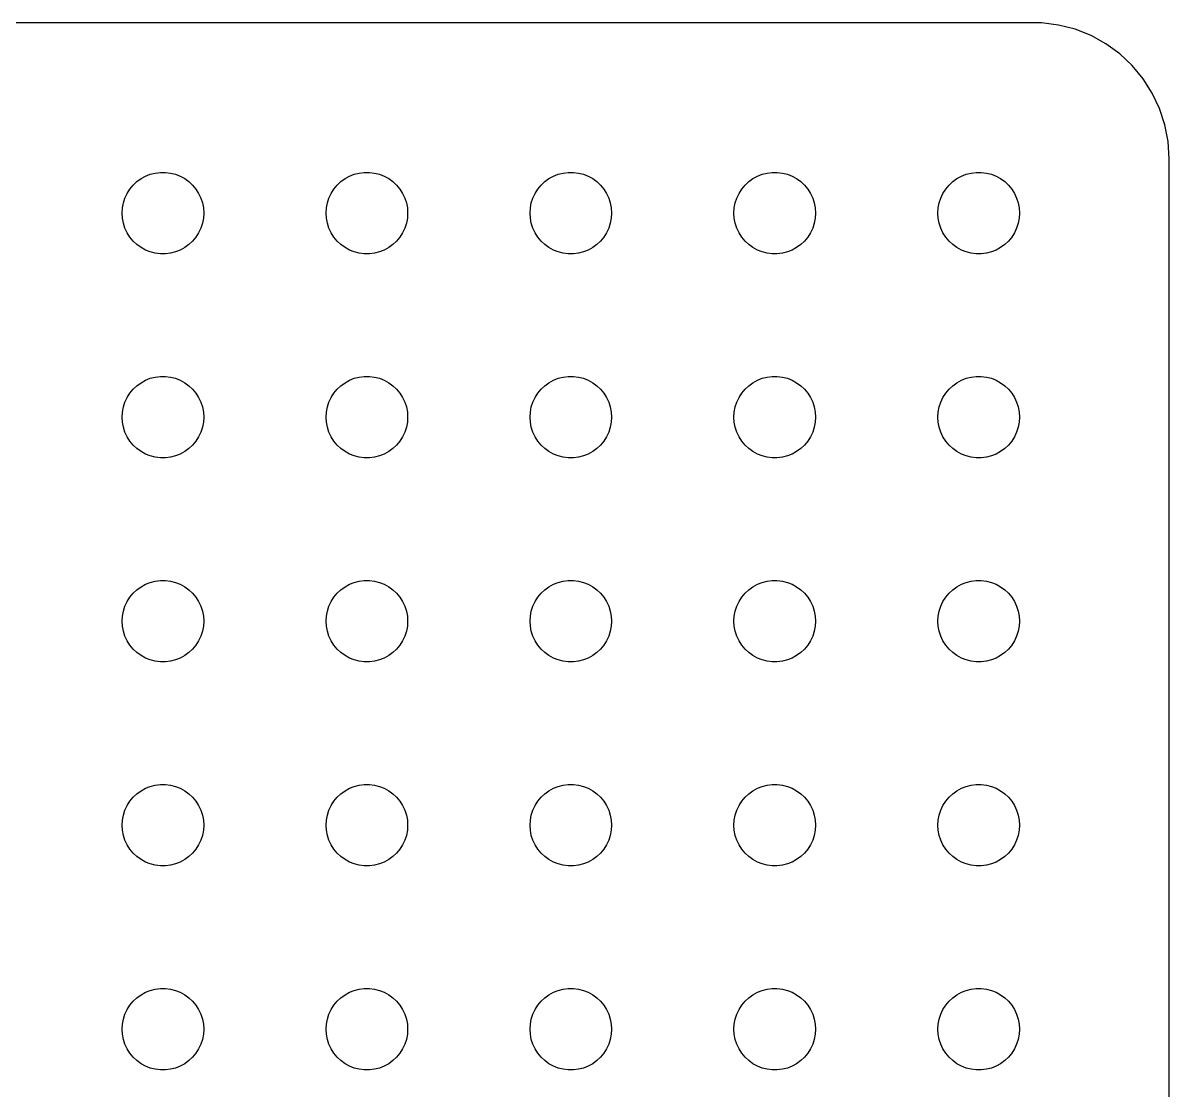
# Model space of a CAD drawing. Header units: metres. Extents: x -164 to 164, y -37 to 37.
# Drawn here: x 122.35 to 164.5, y -2.24 to 36.99 of the extents above; entities that cross this region are included whole.
import ezdxf

# ---------------------------------------------------------------- set-up
doc = ezdxf.new("R2010")
doc.units = ezdxf.units.M

msp = doc.modelspace()

# ---------------------------------------------------------------- linework, layer by layer
for p, q in [((159.814, 36.9901), (-159.814, 36.9901)), ((160.437, 36.9114), (159.814, 36.9901)), ((161.045, 36.7553), (160.437, 36.9114)), ((161.629, 36.5241), (161.045, 36.7553)), ((162.179, 36.2216), (161.629, 36.5241)), ((162.687, 35.8526), (162.179, 36.2216)), ((163.145, 35.4227), (162.687, 35.8526)), ((163.545, 34.9389), (163.145, 35.4227)), ((163.882, 34.4088), (163.545, 34.9389)), ((164.149, 33.8406), (163.882, 34.4088)), ((164.343, 33.2434), (164.149, 33.8406)), ((164.461, 32.6267), (164.343, 33.2434)), ((164.5, 32), (164.461, 32.6267)), ((164.5, -32), (164.5, 32)), ((126.544, 31.1558), (126.696, 31.2665)), ((126.696, 31.2665), (126.861, 31.3572)), ((126.861, 31.3572), (127.036, 31.4266)), ((127.036, 31.4266), (127.219, 31.4734)), ((127.219, 31.4734), (127.406, 31.497)), ((127.406, 31.497), (127.594, 31.497)), ((127.594, 31.497), (127.781, 31.4734)), ((127.781, 31.4734), (127.964, 31.4266)), ((127.964, 31.4266), (128.139, 31.3572)), ((128.139, 31.3572), (128.304, 31.2665)), ((128.304, 31.2665), (128.456, 31.1558)), ((134.044, 31.1558), (134.196, 31.2665)), ((134.196, 31.2665), (134.361, 31.3572)), ((134.361, 31.3572), (134.536, 31.4266)), ((134.536, 31.4266), (134.719, 31.4734)), ((134.719, 31.4734), (134.906, 31.497)), ((134.906, 31.497), (135.094, 31.497)), ((135.094, 31.497), (135.281, 31.4734)), ((135.281, 31.4734), (135.464, 31.4266)), ((135.464, 31.4266), (135.639, 31.3572)), ((135.639, 31.3572), (135.804, 31.2665)), ((135.804, 31.2665), (135.956, 31.1558)), ((141.544, 31.1558), (141.696, 31.2665)), ((141.696, 31.2665), (141.861, 31.3572)), ((141.861, 31.3572), (142.036, 31.4266)), ((142.036, 31.4266), (142.219, 31.4734)), ((142.219, 31.4734), (142.406, 31.497)), ((142.406, 31.497), (142.594, 31.497)), ((142.594, 31.497), (142.781, 31.4734)), ((142.781, 31.4734), (142.964, 31.4266)), ((142.964, 31.4266), (143.139, 31.3572)), ((143.139, 31.3572), (143.304, 31.2665)), ((143.304, 31.2665), (143.456, 31.1558)), ((149.044, 31.1558), (149.196, 31.2665)), ((149.196, 31.2665), (149.361, 31.3572)), ((149.361, 31.3572), (149.536, 31.4266)), ((149.536, 31.4266), (149.719, 31.4734)), ((149.719, 31.4734), (149.906, 31.497)), ((149.906, 31.497), (150.094, 31.497)), ((150.094, 31.497), (150.281, 31.4734)), ((150.281, 31.4734), (150.464, 31.4266)), ((150.464, 31.4266), (150.639, 31.3572)), ((150.639, 31.3572), (150.804, 31.2665)), ((150.804, 31.2665), (150.956, 31.1558)), ((156.544, 31.1558), (156.696, 31.2665)), ((156.696, 31.2665), (156.861, 31.3572)), ((156.861, 31.3572), (157.036, 31.4266)), ((157.036, 31.4266), (157.219, 31.4734)), ((157.219, 31.4734), (157.406, 31.497)), ((157.406, 31.497), (157.594, 31.497)), ((157.594, 31.497), (157.781, 31.4734)), ((157.781, 31.4734), (157.964, 31.4266)), ((157.964, 31.4266), (158.139, 31.3572)), ((158.139, 31.3572), (158.304, 31.2665)), ((158.304, 31.2665), (158.456, 31.1558)), ((126.186, 30.7226), (126.286, 30.8817)), ((126.286, 30.8817), (126.407, 31.0268)), ((126.407, 31.0268), (126.544, 31.1558)), ((128.456, 31.1558), (128.593, 31.0268)), ((128.593, 31.0268), (128.714, 30.8817)), ((128.714, 30.8817), (128.814, 30.7226)), ((133.686, 30.7226), (133.786, 30.8817)), ((133.786, 30.8817), (133.907, 31.0268)), ((133.907, 31.0268), (134.044, 31.1558)), ((135.956, 31.1558), (136.093, 31.0268)), ((136.093, 31.0268), (136.214, 30.8817)), ((136.214, 30.8817), (136.314, 30.7226)), ((141.186, 30.7226), (141.286, 30.8817)), ((141.286, 30.8817), (141.407, 31.0268)), ((141.407, 31.0268), (141.544, 31.1558)), ((143.456, 31.1558), (143.593, 31.0268)), ((143.593, 31.0268), (143.714, 30.8817)), ((143.714, 30.8817), (143.814, 30.7226)), ((148.686, 30.7226), (148.786, 30.8817)), ((148.786, 30.8817), (148.907, 31.0268)), ((148.907, 31.0268), (149.044, 31.1558)), ((150.956, 31.1558), (151.093, 31.0268)), ((151.093, 31.0268), (151.214, 30.8817)), ((151.214, 30.8817), (151.314, 30.7226)), ((156.186, 30.7226), (156.286, 30.8817)), ((156.286, 30.8817), (156.407, 31.0268)), ((156.407, 31.0268), (156.544, 31.1558)), ((158.456, 31.1558), (158.593, 31.0268)), ((158.593, 31.0268), (158.714, 30.8817)), ((158.714, 30.8817), (158.814, 30.7226)), ((126.012, 30.188), (126.047, 30.373)), ((126.047, 30.373), (126.105, 30.5522)), ((126.105, 30.5522), (126.186, 30.7226)), ((128.814, 30.7226), (128.895, 30.5522)), ((128.895, 30.5522), (128.953, 30.373)), ((128.953, 30.373), (128.988, 30.188)), ((133.512, 30.188), (133.547, 30.373)), ((133.547, 30.373), (133.605, 30.5522)), ((133.605, 30.5522), (133.686, 30.7226)), ((136.314, 30.7226), (136.395, 30.5522)), ((136.395, 30.5522), (136.453, 30.373)), ((136.453, 30.373), (136.488, 30.188)), ((141.012, 30.188), (141.047, 30.373)), ((141.047, 30.373), (141.105, 30.5522)), ((141.105, 30.5522), (141.186, 30.7226)), ((143.814, 30.7226), (143.895, 30.5522)), ((143.895, 30.5522), (143.953, 30.373)), ((143.953, 30.373), (143.988, 30.188)), ((148.512, 30.188), (148.547, 30.373)), ((148.547, 30.373), (148.605, 30.5522)), ((148.605, 30.5522), (148.686, 30.7226)), ((151.314, 30.7226), (151.395, 30.5522)), ((151.395, 30.5522), (151.453, 30.373)), ((151.453, 30.373), (151.488, 30.188)), ((156.012, 30.188), (156.047, 30.373)), ((156.047, 30.373), (156.105, 30.5522)), ((156.105, 30.5522), (156.186, 30.7226)), ((158.814, 30.7226), (158.895, 30.5522)), ((158.895, 30.5522), (158.953, 30.373)), ((158.953, 30.373), (158.988, 30.188)), ((126, 30), (126.012, 30.188)), ((126.012, 29.812), (126, 30)), ((128.988, 30.188), (129, 30)), ((129, 30), (128.988, 29.812)), ((133.5, 30), (133.512, 30.188)), ((133.512, 29.812), (133.5, 30)), ((136.488, 30.188), (136.5, 30)), ((136.5, 30), (136.488, 29.812)), ((141, 30), (141.012, 30.188)), ((141.012, 29.812), (141, 30)), ((143.988, 30.188), (144, 30)), ((144, 30), (143.988, 29.812)), ((148.5, 30), (148.512, 30.188)), ((148.512, 29.812), (148.5, 30)), ((151.488, 30.188), (151.5, 30)), ((151.5, 30), (151.488, 29.812)), ((156, 30), (156.012, 30.188)), ((156.012, 29.812), (156, 30)), ((158.988, 30.188), (159, 30)), ((159, 30), (158.988, 29.812)), ((126.047, 29.627), (126.012, 29.812)), ((126.105, 29.4478), (126.047, 29.627)), ((128.953, 29.627), (128.895, 29.4478)), ((128.988, 29.812), (128.953, 29.627)), ((133.547, 29.627), (133.512, 29.812)), ((133.605, 29.4478), (133.547, 29.627)), ((136.453, 29.627), (136.395, 29.4478)), ((136.488, 29.812), (136.453, 29.627)), ((141.047, 29.627), (141.012, 29.812)), ((141.105, 29.4478), (141.047, 29.627)), ((143.953, 29.627), (143.895, 29.4478)), ((143.988, 29.812), (143.953, 29.627)), ((148.547, 29.627), (148.512, 29.812)), ((148.605, 29.4478), (148.547, 29.627)), ((151.453, 29.627), (151.395, 29.4478)), ((151.488, 29.812), (151.453, 29.627)), ((156.047, 29.627), (156.012, 29.812)), ((156.105, 29.4478), (156.047, 29.627)), ((158.953, 29.627), (158.895, 29.4478)), ((158.988, 29.812), (158.953, 29.627)), ((126.186, 29.2774), (126.105, 29.4478)), ((126.286, 29.1183), (126.186, 29.2774)), ((126.407, 28.9732), (126.286, 29.1183)), ((128.714, 29.1183), (128.593, 28.9732)), ((128.814, 29.2774), (128.714, 29.1183)), ((128.895, 29.4478), (128.814, 29.2774)), ((133.686, 29.2774), (133.605, 29.4478)), ((133.786, 29.1183), (133.686, 29.2774)), ((133.907, 28.9732), (133.786, 29.1183)), ((136.214, 29.1183), (136.093, 28.9732)), ((136.314, 29.2774), (136.214, 29.1183)), ((136.395, 29.4478), (136.314, 29.2774)), ((141.186, 29.2774), (141.105, 29.4478)), ((141.286, 29.1183), (141.186, 29.2774)), ((141.407, 28.9732), (141.286, 29.1183)), ((143.714, 29.1183), (143.593, 28.9732)), ((143.814, 29.2774), (143.714, 29.1183)), ((143.895, 29.4478), (143.814, 29.2774)), ((148.686, 29.2774), (148.605, 29.4478)), ((148.786, 29.1183), (148.686, 29.2774)), ((148.907, 28.9732), (148.786, 29.1183)), ((151.214, 29.1183), (151.093, 28.9732)), ((151.314, 29.2774), (151.214, 29.1183)), ((151.395, 29.4478), (151.314, 29.2774)), ((156.186, 29.2774), (156.105, 29.4478)), ((156.286, 29.1183), (156.186, 29.2774)), ((156.407, 28.9732), (156.286, 29.1183)), ((158.714, 29.1183), (158.593, 28.9732)), ((158.814, 29.2774), (158.714, 29.1183)), ((158.895, 29.4478), (158.814, 29.2774)), ((126.544, 28.8442), (126.407, 28.9732)), ((126.696, 28.7335), (126.544, 28.8442)), ((126.861, 28.6427), (126.696, 28.7335)), ((128.304, 28.7335), (128.139, 28.6427)), ((128.456, 28.8442), (128.304, 28.7335)), ((128.593, 28.9732), (128.456, 28.8442)), ((134.044, 28.8442), (133.907, 28.9732)), ((134.196, 28.7335), (134.044, 28.8442)), ((134.361, 28.6427), (134.196, 28.7335)), ((135.804, 28.7335), (135.639, 28.6427)), ((135.956, 28.8442), (135.804, 28.7335)), ((136.093, 28.9732), (135.956, 28.8442)), ((141.544, 28.8442), (141.407, 28.9732)), ((141.696, 28.7335), (141.544, 28.8442)), ((141.861, 28.6427), (141.696, 28.7335)), ((143.304, 28.7335), (143.139, 28.6427)), ((143.456, 28.8442), (143.304, 28.7335)), ((143.593, 28.9732), (143.456, 28.8442)), ((149.044, 28.8442), (148.907, 28.9732)), ((149.196, 28.7335), (149.044, 28.8442)), ((149.361, 28.6427), (149.196, 28.7335)), ((150.804, 28.7335), (150.639, 28.6427)), ((150.956, 28.8442), (150.804, 28.7335)), ((151.093, 28.9732), (150.956, 28.8442)), ((156.544, 28.8442), (156.407, 28.9732)), ((156.696, 28.7335), (156.544, 28.8442)), ((156.861, 28.6427), (156.696, 28.7335)), ((158.304, 28.7335), (158.139, 28.6427)), ((158.456, 28.8442), (158.304, 28.7335)), ((158.593, 28.9732), (158.456, 28.8442)), ((127.036, 28.5734), (126.861, 28.6427)), ((127.219, 28.5266), (127.036, 28.5734)), ((127.406, 28.503), (127.219, 28.5266)), ((127.594, 28.503), (127.406, 28.503)), ((127.781, 28.5266), (127.594, 28.503)), ((127.964, 28.5734), (127.781, 28.5266)), ((128.139, 28.6427), (127.964, 28.5734)), ((134.536, 28.5734), (134.361, 28.6427)), ((134.719, 28.5266), (134.536, 28.5734)), ((134.906, 28.503), (134.719, 28.5266)), ((135.094, 28.503), (134.906, 28.503)), ((135.281, 28.5266), (135.094, 28.503)), ((135.464, 28.5734), (135.281, 28.5266)), ((135.639, 28.6427), (135.464, 28.5734)), ((142.036, 28.5734), (141.861, 28.6427)), ((142.219, 28.5266), (142.036, 28.5734)), ((142.406, 28.503), (142.219, 28.5266)), ((142.594, 28.503), (142.406, 28.503)), ((142.781, 28.5266), (142.594, 28.503)), ((142.964, 28.5734), (142.781, 28.5266)), ((143.139, 28.6427), (142.964, 28.5734)), ((149.536, 28.5734), (149.361, 28.6427)), ((149.719, 28.5266), (149.536, 28.5734)), ((149.906, 28.503), (149.719, 28.5266)), ((150.094, 28.503), (149.906, 28.503)), ((150.281, 28.5266), (150.094, 28.503)), ((150.464, 28.5734), (150.281, 28.5266)), ((150.639, 28.6427), (150.464, 28.5734)), ((157.036, 28.5734), (156.861, 28.6427)), ((157.219, 28.5266), (157.036, 28.5734)), ((157.406, 28.503), (157.219, 28.5266)), ((157.594, 28.503), (157.406, 28.503)), ((157.781, 28.5266), (157.594, 28.503)), ((157.964, 28.5734), (157.781, 28.5266)), ((158.139, 28.6427), (157.964, 28.5734)), ((126.407, 23.5268), (126.544, 23.6558)), ((126.544, 23.6558), (126.696, 23.7665)), ((126.696, 23.7665), (126.861, 23.8572)), ((126.861, 23.8572), (127.036, 23.9266)), ((127.036, 23.9266), (127.219, 23.9734)), ((127.219, 23.9734), (127.406, 23.997)), ((127.406, 23.997), (127.594, 23.997)), ((127.594, 23.997), (127.781, 23.9734)), ((127.781, 23.9734), (127.964, 23.9266)), ((127.964, 23.9266), (128.139, 23.8572)), ((128.139, 23.8572), (128.304, 23.7665)), ((128.304, 23.7665), (128.456, 23.6558)), ((128.456, 23.6558), (128.593, 23.5268)), ((133.907, 23.5268), (134.044, 23.6558)), ((134.044, 23.6558), (134.196, 23.7665)), ((134.196, 23.7665), (134.361, 23.8572)), ((134.361, 23.8572), (134.536, 23.9266)), ((134.536, 23.9266), (134.719, 23.9734)), ((134.719, 23.9734), (134.906, 23.997)), ((134.906, 23.997), (135.094, 23.997)), ((135.094, 23.997), (135.281, 23.9734)), ((135.281, 23.9734), (135.464, 23.9266)), ((135.464, 23.9266), (135.639, 23.8572)), ((135.639, 23.8572), (135.804, 23.7665)), ((135.804, 23.7665), (135.956, 23.6558)), ((135.956, 23.6558), (136.093, 23.5268)), ((141.407, 23.5268), (141.544, 23.6558)), ((141.544, 23.6558), (141.696, 23.7665)), ((141.696, 23.7665), (141.861, 23.8572)), ((141.861, 23.8572), (142.036, 23.9266)), ((142.036, 23.9266), (142.219, 23.9734)), ((142.219, 23.9734), (142.406, 23.997)), ((142.406, 23.997), (142.594, 23.997)), ((142.594, 23.997), (142.781, 23.9734)), ((142.781, 23.9734), (142.964, 23.9266)), ((142.964, 23.9266), (143.139, 23.8572)), ((143.139, 23.8572), (143.304, 23.7665)), ((143.304, 23.7665), (143.456, 23.6558)), ((143.456, 23.6558), (143.593, 23.5268)), ((148.907, 23.5268), (149.044, 23.6558)), ((149.044, 23.6558), (149.196, 23.7665)), ((149.196, 23.7665), (149.361, 23.8572)), ((149.361, 23.8572), (149.536, 23.9266)), ((149.536, 23.9266), (149.719, 23.9734)), ((149.719, 23.9734), (149.906, 23.997)), ((149.906, 23.997), (150.094, 23.997)), ((150.094, 23.997), (150.281, 23.9734)), ((150.281, 23.9734), (150.464, 23.9266)), ((150.464, 23.9266), (150.639, 23.8572)), ((150.639, 23.8572), (150.804, 23.7665)), ((150.804, 23.7665), (150.956, 23.6558)), ((150.956, 23.6558), (151.093, 23.5268)), ((156.407, 23.5268), (156.544, 23.6558)), ((156.544, 23.6558), (156.696, 23.7665)), ((156.696, 23.7665), (156.861, 23.8572)), ((156.861, 23.8572), (157.036, 23.9266)), ((157.036, 23.9266), (157.219, 23.9734)), ((157.219, 23.9734), (157.406, 23.997)), ((157.406, 23.997), (157.594, 23.997)), ((157.594, 23.997), (157.781, 23.9734)), ((157.781, 23.9734), (157.964, 23.9266)), ((157.964, 23.9266), (158.139, 23.8572)), ((158.139, 23.8572), (158.304, 23.7665)), ((158.304, 23.7665), (158.456, 23.6558)), ((158.456, 23.6558), (158.593, 23.5268)), ((126.105, 23.0522), (126.186, 23.2226)), ((126.186, 23.2226), (126.286, 23.3817)), ((126.286, 23.3817), (126.407, 23.5268)), ((128.593, 23.5268), (128.714, 23.3817)), ((128.714, 23.3817), (128.814, 23.2226)), ((128.814, 23.2226), (128.895, 23.0522)), ((133.605, 23.0522), (133.686, 23.2226)), ((133.686, 23.2226), (133.786, 23.3817)), ((133.786, 23.3817), (133.907, 23.5268)), ((136.093, 23.5268), (136.214, 23.3817)), ((136.214, 23.3817), (136.314, 23.2226)), ((136.314, 23.2226), (136.395, 23.0522)), ((141.105, 23.0522), (141.186, 23.2226)), ((141.186, 23.2226), (141.286, 23.3817)), ((141.286, 23.3817), (141.407, 23.5268)), ((143.593, 23.5268), (143.714, 23.3817)), ((143.714, 23.3817), (143.814, 23.2226)), ((143.814, 23.2226), (143.895, 23.0522)), ((148.605, 23.0522), (148.686, 23.2226)), ((148.686, 23.2226), (148.786, 23.3817)), ((148.786, 23.3817), (148.907, 23.5268)), ((151.093, 23.5268), (151.214, 23.3817)), ((151.214, 23.3817), (151.314, 23.2226)), ((151.314, 23.2226), (151.395, 23.0522)), ((156.105, 23.0522), (156.186, 23.2226)), ((156.186, 23.2226), (156.286, 23.3817)), ((156.286, 23.3817), (156.407, 23.5268)), ((158.593, 23.5268), (158.714, 23.3817)), ((158.714, 23.3817), (158.814, 23.2226)), ((158.814, 23.2226), (158.895, 23.0522)), ((126.012, 22.688), (126.047, 22.873)), ((126.047, 22.873), (126.105, 23.0522)), ((128.895, 23.0522), (128.953, 22.873)), ((128.953, 22.873), (128.988, 22.688)), ((133.512, 22.688), (133.547, 22.873)), ((133.547, 22.873), (133.605, 23.0522)), ((136.395, 23.0522), (136.453, 22.873)), ((136.453, 22.873), (136.488, 22.688)), ((141.012, 22.688), (141.047, 22.873)), ((141.047, 22.873), (141.105, 23.0522)), ((143.895, 23.0522), (143.953, 22.873)), ((143.953, 22.873), (143.988, 22.688)), ((148.512, 22.688), (148.547, 22.873)), ((148.547, 22.873), (148.605, 23.0522)), ((151.395, 23.0522), (151.453, 22.873)), ((151.453, 22.873), (151.488, 22.688)), ((156.012, 22.688), (156.047, 22.873)), ((156.047, 22.873), (156.105, 23.0522)), ((158.895, 23.0522), (158.953, 22.873)), ((158.953, 22.873), (158.988, 22.688)), ((126, 22.5), (126.012, 22.688)), ((126.012, 22.312), (126, 22.5)), ((128.988, 22.688), (129, 22.5)), ((129, 22.5), (128.988, 22.312)), ((133.5, 22.5), (133.512, 22.688)), ((133.512, 22.312), (133.5, 22.5)), ((136.488, 22.688), (136.5, 22.5)), ((136.5, 22.5), (136.488, 22.312)), ((141, 22.5), (141.012, 22.688)), ((141.012, 22.312), (141, 22.5)), ((143.988, 22.688), (144, 22.5)), ((144, 22.5), (143.988, 22.312)), ((148.5, 22.5), (148.512, 22.688)), ((148.512, 22.312), (148.5, 22.5)), ((151.488, 22.688), (151.5, 22.5)), ((151.5, 22.5), (151.488, 22.312)), ((156, 22.5), (156.012, 22.688)), ((156.012, 22.312), (156, 22.5)), ((158.988, 22.688), (159, 22.5)), ((159, 22.5), (158.988, 22.312)), ((126.047, 22.127), (126.012, 22.312)), ((126.105, 21.9478), (126.047, 22.127)), ((126.186, 21.7774), (126.105, 21.9478)), ((128.895, 21.9478), (128.814, 21.7774)), ((128.953, 22.127), (128.895, 21.9478)), ((128.988, 22.312), (128.953, 22.127)), ((133.547, 22.127), (133.512, 22.312)), ((133.605, 21.9478), (133.547, 22.127)), ((133.686, 21.7774), (133.605, 21.9478)), ((136.395, 21.9478), (136.314, 21.7774)), ((136.453, 22.127), (136.395, 21.9478)), ((136.488, 22.312), (136.453, 22.127)), ((141.047, 22.127), (141.012, 22.312)), ((141.105, 21.9478), (141.047, 22.127)), ((141.186, 21.7774), (141.105, 21.9478)), ((143.895, 21.9478), (143.814, 21.7774)), ((143.953, 22.127), (143.895, 21.9478)), ((143.988, 22.312), (143.953, 22.127)), ((148.547, 22.127), (148.512, 22.312)), ((148.605, 21.9478), (148.547, 22.127)), ((148.686, 21.7774), (148.605, 21.9478)), ((151.395, 21.9478), (151.314, 21.7774)), ((151.453, 22.127), (151.395, 21.9478)), ((151.488, 22.312), (151.453, 22.127)), ((156.047, 22.127), (156.012, 22.312)), ((156.105, 21.9478), (156.047, 22.127)), ((156.186, 21.7774), (156.105, 21.9478)), ((158.895, 21.9478), (158.814, 21.7774)), ((158.953, 22.127), (158.895, 21.9478)), ((158.988, 22.312), (158.953, 22.127)), ((126.286, 21.6183), (126.186, 21.7774)), ((126.407, 21.4732), (126.286, 21.6183)), ((128.714, 21.6183), (128.593, 21.4732)), ((128.814, 21.7774), (128.714, 21.6183)), ((133.786, 21.6183), (133.686, 21.7774)), ((133.907, 21.4732), (133.786, 21.6183)), ((136.214, 21.6183), (136.093, 21.4732)), ((136.314, 21.7774), (136.214, 21.6183)), ((141.286, 21.6183), (141.186, 21.7774)), ((141.407, 21.4732), (141.286, 21.6183)), ((143.714, 21.6183), (143.593, 21.4732)), ((143.814, 21.7774), (143.714, 21.6183)), ((148.786, 21.6183), (148.686, 21.7774)), ((148.907, 21.4732), (148.786, 21.6183)), ((151.214, 21.6183), (151.093, 21.4732)), ((151.314, 21.7774), (151.214, 21.6183)), ((156.286, 21.6183), (156.186, 21.7774)), ((156.407, 21.4732), (156.286, 21.6183)), ((158.714, 21.6183), (158.593, 21.4732)), ((158.814, 21.7774), (158.714, 21.6183)), ((126.544, 21.3442), (126.407, 21.4732)), ((126.696, 21.2335), (126.544, 21.3442)), ((126.861, 21.1427), (126.696, 21.2335)), ((127.036, 21.0734), (126.861, 21.1427)), ((128.139, 21.1427), (127.964, 21.0734)), ((128.304, 21.2335), (128.139, 21.1427)), ((128.456, 21.3442), (128.304, 21.2335)), ((128.593, 21.4732), (128.456, 21.3442)), ((134.044, 21.3442), (133.907, 21.4732)), ((134.196, 21.2335), (134.044, 21.3442)), ((134.361, 21.1427), (134.196, 21.2335)), ((134.536, 21.0734), (134.361, 21.1427)), ((135.639, 21.1427), (135.464, 21.0734)), ((135.804, 21.2335), (135.639, 21.1427)), ((135.956, 21.3442), (135.804, 21.2335)), ((136.093, 21.4732), (135.956, 21.3442)), ((141.544, 21.3442), (141.407, 21.4732)), ((141.696, 21.2335), (141.544, 21.3442)), ((141.861, 21.1427), (141.696, 21.2335)), ((142.036, 21.0734), (141.861, 21.1427)), ((143.139, 21.1427), (142.964, 21.0734)), ((143.304, 21.2335), (143.139, 21.1427)), ((143.456, 21.3442), (143.304, 21.2335)), ((143.593, 21.4732), (143.456, 21.3442)), ((149.044, 21.3442), (148.907, 21.4732)), ((149.196, 21.2335), (149.044, 21.3442)), ((149.361, 21.1427), (149.196, 21.2335)), ((149.536, 21.0734), (149.361, 21.1427)), ((150.639, 21.1427), (150.464, 21.0734)), ((150.804, 21.2335), (150.639, 21.1427)), ((150.956, 21.3442), (150.804, 21.2335)), ((151.093, 21.4732), (150.956, 21.3442)), ((156.544, 21.3442), (156.407, 21.4732)), ((156.696, 21.2335), (156.544, 21.3442)), ((156.861, 21.1427), (156.696, 21.2335)), ((157.036, 21.0734), (156.861, 21.1427)), ((158.139, 21.1427), (157.964, 21.0734)), ((158.304, 21.2335), (158.139, 21.1427)), ((158.456, 21.3442), (158.304, 21.2335)), ((158.593, 21.4732), (158.456, 21.3442)), ((127.219, 21.0266), (127.036, 21.0734)), ((127.406, 21.003), (127.219, 21.0266)), ((127.594, 21.003), (127.406, 21.003)), ((127.781, 21.0266), (127.594, 21.003)), ((127.964, 21.0734), (127.781, 21.0266)), ((134.719, 21.0266), (134.536, 21.0734)), ((134.906, 21.003), (134.719, 21.0266)), ((135.094, 21.003), (134.906, 21.003)), ((135.281, 21.0266), (135.094, 21.003)), ((135.464, 21.0734), (135.281, 21.0266)), ((142.219, 21.0266), (142.036, 21.0734)), ((142.406, 21.003), (142.219, 21.0266)), ((142.594, 21.003), (142.406, 21.003)), ((142.781, 21.0266), (142.594, 21.003)), ((142.964, 21.0734), (142.781, 21.0266)), ((149.719, 21.0266), (149.536, 21.0734)), ((149.906, 21.003), (149.719, 21.0266)), ((150.094, 21.003), (149.906, 21.003)), ((150.281, 21.0266), (150.094, 21.003)), ((150.464, 21.0734), (150.281, 21.0266)), ((157.219, 21.0266), (157.036, 21.0734)), ((157.406, 21.003), (157.219, 21.0266)), ((157.594, 21.003), (157.406, 21.003)), ((157.781, 21.0266), (157.594, 21.003)), ((157.964, 21.0734), (157.781, 21.0266)), ((127.036, 16.4266), (127.219, 16.4734)), ((127.219, 16.4734), (127.406, 16.497)), ((127.406, 16.497), (127.594, 16.497)), ((127.594, 16.497), (127.781, 16.4734)), ((127.781, 16.4734), (127.964, 16.4266)), ((134.536, 16.4266), (134.719, 16.4734)), ((134.719, 16.4734), (134.906, 16.497)), ((134.906, 16.497), (135.094, 16.497)), ((135.094, 16.497), (135.281, 16.4734)), ((135.281, 16.4734), (135.464, 16.4266)), ((142.036, 16.4266), (142.219, 16.4734)), ((142.219, 16.4734), (142.406, 16.497)), ((142.406, 16.497), (142.594, 16.497)), ((142.594, 16.497), (142.781, 16.4734)), ((142.781, 16.4734), (142.964, 16.4266)), ((149.536, 16.4266), (149.719, 16.4734)), ((149.719, 16.4734), (149.906, 16.497)), ((149.906, 16.497), (150.094, 16.497)), ((150.094, 16.497), (150.281, 16.4734)), ((150.281, 16.4734), (150.464, 16.4266)), ((157.036, 16.4266), (157.219, 16.4734)), ((157.219, 16.4734), (157.406, 16.497)), ((157.406, 16.497), (157.594, 16.497)), ((157.594, 16.497), (157.781, 16.4734)), ((157.781, 16.4734), (157.964, 16.4266)), ((126.286, 15.8817), (126.407, 16.0268)), ((126.407, 16.0268), (126.544, 16.1558)), ((126.544, 16.1558), (126.696, 16.2665)), ((126.696, 16.2665), (126.861, 16.3572)), ((126.861, 16.3572), (127.036, 16.4266)), ((127.964, 16.4266), (128.139, 16.3572)), ((128.139, 16.3572), (128.304, 16.2665)), ((128.304, 16.2665), (128.456, 16.1558)), ((128.456, 16.1558), (128.593, 16.0268)), ((128.593, 16.0268), (128.714, 15.8817)), ((133.786, 15.8817), (133.907, 16.0268)), ((133.907, 16.0268), (134.044, 16.1558)), ((134.044, 16.1558), (134.196, 16.2665)), ((134.196, 16.2665), (134.361, 16.3572)), ((134.361, 16.3572), (134.536, 16.4266)), ((135.464, 16.4266), (135.639, 16.3572)), ((135.639, 16.3572), (135.804, 16.2665)), ((135.804, 16.2665), (135.956, 16.1558)), ((135.956, 16.1558), (136.093, 16.0268)), ((136.093, 16.0268), (136.214, 15.8817)), ((141.286, 15.8817), (141.407, 16.0268)), ((141.407, 16.0268), (141.544, 16.1558)), ((141.544, 16.1558), (141.696, 16.2665)), ((141.696, 16.2665), (141.861, 16.3572)), ((141.861, 16.3572), (142.036, 16.4266)), ((142.964, 16.4266), (143.139, 16.3572)), ((143.139, 16.3572), (143.304, 16.2665)), ((143.304, 16.2665), (143.456, 16.1558)), ((143.456, 16.1558), (143.593, 16.0268)), ((143.593, 16.0268), (143.714, 15.8817)), ((148.786, 15.8817), (148.907, 16.0268)), ((148.907, 16.0268), (149.044, 16.1558)), ((149.044, 16.1558), (149.196, 16.2665)), ((149.196, 16.2665), (149.361, 16.3572)), ((149.361, 16.3572), (149.536, 16.4266)), ((150.464, 16.4266), (150.639, 16.3572)), ((150.639, 16.3572), (150.804, 16.2665)), ((150.804, 16.2665), (150.956, 16.1558)), ((150.956, 16.1558), (151.093, 16.0268)), ((151.093, 16.0268), (151.214, 15.8817)), ((156.286, 15.8817), (156.407, 16.0268)), ((156.407, 16.0268), (156.544, 16.1558)), ((156.544, 16.1558), (156.696, 16.2665)), ((156.696, 16.2665), (156.861, 16.3572)), ((156.861, 16.3572), (157.036, 16.4266)), ((157.964, 16.4266), (158.139, 16.3572)), ((158.139, 16.3572), (158.304, 16.2665)), ((158.304, 16.2665), (158.456, 16.1558)), ((158.456, 16.1558), (158.593, 16.0268)), ((158.593, 16.0268), (158.714, 15.8817)), ((126.105, 15.5522), (126.186, 15.7226)), ((126.186, 15.7226), (126.286, 15.8817)), ((128.714, 15.8817), (128.814, 15.7226)), ((128.814, 15.7226), (128.895, 15.5522)), ((133.605, 15.5522), (133.686, 15.7226)), ((133.686, 15.7226), (133.786, 15.8817)), ((136.214, 15.8817), (136.314, 15.7226)), ((136.314, 15.7226), (136.395, 15.5522)), ((141.105, 15.5522), (141.186, 15.7226)), ((141.186, 15.7226), (141.286, 15.8817)), ((143.714, 15.8817), (143.814, 15.7226)), ((143.814, 15.7226), (143.895, 15.5522)), ((148.605, 15.5522), (148.686, 15.7226)), ((148.686, 15.7226), (148.786, 15.8817)), ((151.214, 15.8817), (151.314, 15.7226)), ((151.314, 15.7226), (151.395, 15.5522)), ((156.105, 15.5522), (156.186, 15.7226)), ((156.186, 15.7226), (156.286, 15.8817)), ((158.714, 15.8817), (158.814, 15.7226)), ((158.814, 15.7226), (158.895, 15.5522)), ((126, 15), (126.012, 15.188)), ((126.012, 15.188), (126.047, 15.373)), ((126.047, 15.373), (126.105, 15.5522)), ((128.895, 15.5522), (128.953, 15.373)), ((128.953, 15.373), (128.988, 15.188)), ((128.988, 15.188), (129, 15)), ((133.5, 15), (133.512, 15.188)), ((133.512, 15.188), (133.547, 15.373)), ((133.547, 15.373), (133.605, 15.5522)), ((136.395, 15.5522), (136.453, 15.373)), ((136.453, 15.373), (136.488, 15.188)), ((136.488, 15.188), (136.5, 15)), ((141, 15), (141.012, 15.188)), ((141.012, 15.188), (141.047, 15.373)), ((141.047, 15.373), (141.105, 15.5522)), ((143.895, 15.5522), (143.953, 15.373)), ((143.953, 15.373), (143.988, 15.188)), ((143.988, 15.188), (144, 15)), ((148.5, 15), (148.512, 15.188)), ((148.512, 15.188), (148.547, 15.373)), ((148.547, 15.373), (148.605, 15.5522)), ((151.395, 15.5522), (151.453, 15.373)), ((151.453, 15.373), (151.488, 15.188)), ((151.488, 15.188), (151.5, 15)), ((156, 15), (156.012, 15.188)), ((156.012, 15.188), (156.047, 15.373)), ((156.047, 15.373), (156.105, 15.5522)), ((158.895, 15.5522), (158.953, 15.373)), ((158.953, 15.373), (158.988, 15.188)), ((158.988, 15.188), (159, 15)), ((126.012, 14.812), (126, 15)), ((126.047, 14.627), (126.012, 14.812)), ((128.988, 14.812), (128.953, 14.627)), ((129, 15), (128.988, 14.812)), ((133.512, 14.812), (133.5, 15)), ((133.547, 14.627), (133.512, 14.812)), ((136.488, 14.812), (136.453, 14.627)), ((136.5, 15), (136.488, 14.812)), ((141.012, 14.812), (141, 15)), ((141.047, 14.627), (141.012, 14.812)), ((143.988, 14.812), (143.953, 14.627)), ((144, 15), (143.988, 14.812)), ((148.512, 14.812), (148.5, 15)), ((148.547, 14.627), (148.512, 14.812)), ((151.488, 14.812), (151.453, 14.627)), ((151.5, 15), (151.488, 14.812)), ((156.012, 14.812), (156, 15)), ((156.047, 14.627), (156.012, 14.812)), ((158.988, 14.812), (158.953, 14.627)), ((159, 15), (158.988, 14.812)), ((126.105, 14.4478), (126.047, 14.627)), ((126.186, 14.2774), (126.105, 14.4478)), ((128.895, 14.4478), (128.814, 14.2774)), ((128.953, 14.627), (128.895, 14.4478)), ((133.605, 14.4478), (133.547, 14.627)), ((133.686, 14.2774), (133.605, 14.4478)), ((136.395, 14.4478), (136.314, 14.2774)), ((136.453, 14.627), (136.395, 14.4478)), ((141.105, 14.4478), (141.047, 14.627)), ((141.186, 14.2774), (141.105, 14.4478)), ((143.895, 14.4478), (143.814, 14.2774)), ((143.953, 14.627), (143.895, 14.4478)), ((148.605, 14.4478), (148.547, 14.627)), ((148.686, 14.2774), (148.605, 14.4478)), ((151.395, 14.4478), (151.314, 14.2774)), ((151.453, 14.627), (151.395, 14.4478)), ((156.105, 14.4478), (156.047, 14.627)), ((156.186, 14.2774), (156.105, 14.4478)), ((158.895, 14.4478), (158.814, 14.2774)), ((158.953, 14.627), (158.895, 14.4478)), ((126.286, 14.1183), (126.186, 14.2774)), ((126.407, 13.9732), (126.286, 14.1183)), ((126.544, 13.8442), (126.407, 13.9732)), ((128.593, 13.9732), (128.456, 13.8442)), ((128.714, 14.1183), (128.593, 13.9732)), ((128.814, 14.2774), (128.714, 14.1183)), ((133.786, 14.1183), (133.686, 14.2774)), ((133.907, 13.9732), (133.786, 14.1183)), ((134.044, 13.8442), (133.907, 13.9732)), ((136.093, 13.9732), (135.956, 13.8442)), ((136.214, 14.1183), (136.093, 13.9732)), ((136.314, 14.2774), (136.214, 14.1183)), ((141.286, 14.1183), (141.186, 14.2774)), ((141.407, 13.9732), (141.286, 14.1183)), ((141.544, 13.8442), (141.407, 13.9732)), ((143.593, 13.9732), (143.456, 13.8442)), ((143.714, 14.1183), (143.593, 13.9732)), ((143.814, 14.2774), (143.714, 14.1183)), ((148.786, 14.1183), (148.686, 14.2774)), ((148.907, 13.9732), (148.786, 14.1183)), ((149.044, 13.8442), (148.907, 13.9732)), ((151.093, 13.9732), (150.956, 13.8442)), ((151.214, 14.1183), (151.093, 13.9732)), ((151.314, 14.2774), (151.214, 14.1183)), ((156.286, 14.1183), (156.186, 14.2774)), ((156.407, 13.9732), (156.286, 14.1183)), ((156.544, 13.8442), (156.407, 13.9732)), ((158.593, 13.9732), (158.456, 13.8442)), ((158.714, 14.1183), (158.593, 13.9732)), ((158.814, 14.2774), (158.714, 14.1183)), ((126.696, 13.7335), (126.544, 13.8442)), ((126.861, 13.6427), (126.696, 13.7335)), ((127.036, 13.5734), (126.861, 13.6427)), ((127.219, 13.5266), (127.036, 13.5734)), ((127.406, 13.5029), (127.219, 13.5266)), ((127.594, 13.5029), (127.406, 13.5029)), ((127.781, 13.5266), (127.594, 13.5029)), ((127.964, 13.5734), (127.781, 13.5266)), ((128.139, 13.6427), (127.964, 13.5734)), ((128.304, 13.7335), (128.139, 13.6427)), ((128.456, 13.8442), (128.304, 13.7335)), ((134.196, 13.7335), (134.044, 13.8442)), ((134.361, 13.6427), (134.196, 13.7335)), ((134.536, 13.5734), (134.361, 13.6427)), ((134.719, 13.5266), (134.536, 13.5734)), ((134.906, 13.5029), (134.719, 13.5266)), ((135.094, 13.5029), (134.906, 13.5029)), ((135.281, 13.5266), (135.094, 13.5029)), ((135.464, 13.5734), (135.281, 13.5266)), ((135.639, 13.6427), (135.464, 13.5734)), ((135.804, 13.7335), (135.639, 13.6427)), ((135.956, 13.8442), (135.804, 13.7335)), ((141.696, 13.7335), (141.544, 13.8442)), ((141.861, 13.6427), (141.696, 13.7335)), ((142.036, 13.5734), (141.861, 13.6427)), ((142.219, 13.5266), (142.036, 13.5734)), ((142.406, 13.5029), (142.219, 13.5266)), ((142.594, 13.5029), (142.406, 13.5029)), ((142.781, 13.5266), (142.594, 13.5029)), ((142.964, 13.5734), (142.781, 13.5266)), ((143.139, 13.6427), (142.964, 13.5734)), ((143.304, 13.7335), (143.139, 13.6427)), ((143.456, 13.8442), (143.304, 13.7335)), ((149.196, 13.7335), (149.044, 13.8442)), ((149.361, 13.6427), (149.196, 13.7335)), ((149.536, 13.5734), (149.361, 13.6427)), ((149.719, 13.5266), (149.536, 13.5734)), ((149.906, 13.5029), (149.719, 13.5266)), ((150.094, 13.5029), (149.906, 13.5029)), ((150.281, 13.5266), (150.094, 13.5029)), ((150.464, 13.5734), (150.281, 13.5266)), ((150.639, 13.6427), (150.464, 13.5734)), ((150.804, 13.7335), (150.639, 13.6427)), ((150.956, 13.8442), (150.804, 13.7335)), ((156.696, 13.7335), (156.544, 13.8442)), ((156.861, 13.6427), (156.696, 13.7335)), ((157.036, 13.5734), (156.861, 13.6427)), ((157.219, 13.5266), (157.036, 13.5734)), ((157.406, 13.5029), (157.219, 13.5266)), ((157.594, 13.5029), (157.406, 13.5029)), ((157.781, 13.5266), (157.594, 13.5029)), ((157.964, 13.5734), (157.781, 13.5266)), ((158.139, 13.6427), (157.964, 13.5734)), ((158.304, 13.7335), (158.139, 13.6427)), ((158.456, 13.8442), (158.304, 13.7335)), ((126.696, 8.76648), (126.861, 8.85724)), ((126.861, 8.85724), (127.036, 8.92657)), ((127.036, 8.92657), (127.219, 8.97342)), ((127.219, 8.97342), (127.406, 8.99704)), ((127.406, 8.99704), (127.594, 8.99704)), ((127.594, 8.99704), (127.781, 8.97342)), ((127.781, 8.97342), (127.964, 8.92657)), ((127.964, 8.92657), (128.139, 8.85724)), ((128.139, 8.85724), (128.304, 8.76648)), ((134.196, 8.76648), (134.361, 8.85724)), ((134.361, 8.85724), (134.536, 8.92657)), ((134.536, 8.92657), (134.719, 8.97342)), ((134.719, 8.97342), (134.906, 8.99704)), ((134.906, 8.99704), (135.094, 8.99704)), ((135.094, 8.99704), (135.281, 8.97342)), ((135.281, 8.97342), (135.464, 8.92657)), ((135.464, 8.92657), (135.639, 8.85724)), ((135.639, 8.85724), (135.804, 8.76648)), ((141.696, 8.76648), (141.861, 8.85724)), ((141.861, 8.85724), (142.036, 8.92657)), ((142.036, 8.92657), (142.219, 8.97342)), ((142.219, 8.97342), (142.406, 8.99704)), ((142.406, 8.99704), (142.594, 8.99704)), ((142.594, 8.99704), (142.781, 8.97342)), ((142.781, 8.97342), (142.964, 8.92657)), ((142.964, 8.92657), (143.139, 8.85724)), ((143.139, 8.85724), (143.304, 8.76648)), ((149.196, 8.76648), (149.361, 8.85724)), ((149.361, 8.85724), (149.536, 8.92657)), ((149.536, 8.92657), (149.719, 8.97342)), ((149.719, 8.97342), (149.906, 8.99704)), ((149.906, 8.99704), (150.094, 8.99704)), ((150.094, 8.99704), (150.281, 8.97342)), ((150.281, 8.97342), (150.464, 8.92657)), ((150.464, 8.92657), (150.639, 8.85724)), ((150.639, 8.85724), (150.804, 8.76648)), ((156.696, 8.76648), (156.861, 8.85724)), ((156.861, 8.85724), (157.036, 8.92657)), ((157.036, 8.92657), (157.219, 8.97342)), ((157.219, 8.97342), (157.406, 8.99704)), ((157.406, 8.99704), (157.594, 8.99704)), ((157.594, 8.99704), (157.781, 8.97342)), ((157.781, 8.97342), (157.964, 8.92657)), ((157.964, 8.92657), (158.139, 8.85724)), ((158.139, 8.85724), (158.304, 8.76648)), ((126.286, 8.38167), (126.407, 8.52681)), ((126.407, 8.52681), (126.544, 8.65576)), ((126.544, 8.65576), (126.696, 8.76648)), ((128.304, 8.76648), (128.456, 8.65576)), ((128.456, 8.65576), (128.593, 8.52681)), ((128.593, 8.52681), (128.714, 8.38167)), ((133.786, 8.38167), (133.907, 8.52681)), ((133.907, 8.52681), (134.044, 8.65576)), ((134.044, 8.65576), (134.196, 8.76648)), ((135.804, 8.76648), (135.956, 8.65576)), ((135.956, 8.65576), (136.093, 8.52681)), ((136.093, 8.52681), (136.214, 8.38167)), ((141.286, 8.38167), (141.407, 8.52681)), ((141.407, 8.52681), (141.544, 8.65576)), ((141.544, 8.65576), (141.696, 8.76648)), ((143.304, 8.76648), (143.456, 8.65576)), ((143.456, 8.65576), (143.593, 8.52681)), ((143.593, 8.52681), (143.714, 8.38167)), ((148.786, 8.38167), (148.907, 8.52681)), ((148.907, 8.52681), (149.044, 8.65576)), ((149.044, 8.65576), (149.196, 8.76648)), ((150.804, 8.76648), (150.956, 8.65576)), ((150.956, 8.65576), (151.093, 8.52681)), ((151.093, 8.52681), (151.214, 8.38167)), ((156.286, 8.38167), (156.407, 8.52681)), ((156.407, 8.52681), (156.544, 8.65576)), ((156.544, 8.65576), (156.696, 8.76648)), ((158.304, 8.76648), (158.456, 8.65576)), ((158.456, 8.65576), (158.593, 8.52681)), ((158.593, 8.52681), (158.714, 8.38167)), ((126.047, 7.87303), (126.105, 8.05219)), ((126.105, 8.05219), (126.186, 8.22263)), ((126.186, 8.22263), (126.286, 8.38167)), ((128.714, 8.38167), (128.814, 8.22263)), ((128.814, 8.22263), (128.895, 8.05219)), ((128.895, 8.05219), (128.953, 7.87303)), ((133.547, 7.87303), (133.605, 8.05219)), ((133.605, 8.05219), (133.686, 8.22263)), ((133.686, 8.22263), (133.786, 8.38167)), ((136.214, 8.38167), (136.314, 8.22263)), ((136.314, 8.22263), (136.395, 8.05219)), ((136.395, 8.05219), (136.453, 7.87303)), ((141.047, 7.87303), (141.105, 8.05219)), ((141.105, 8.05219), (141.186, 8.22263)), ((141.186, 8.22263), (141.286, 8.38167)), ((143.714, 8.38167), (143.814, 8.22263)), ((143.814, 8.22263), (143.895, 8.05219)), ((143.895, 8.05219), (143.953, 7.87303)), ((148.547, 7.87303), (148.605, 8.05219)), ((148.605, 8.05219), (148.686, 8.22263)), ((148.686, 8.22263), (148.786, 8.38167)), ((151.214, 8.38167), (151.314, 8.22263)), ((151.314, 8.22263), (151.395, 8.05219)), ((151.395, 8.05219), (151.453, 7.87303)), ((156.047, 7.87303), (156.105, 8.05219)), ((156.105, 8.05219), (156.186, 8.22263)), ((156.186, 8.22263), (156.286, 8.38167)), ((158.714, 8.38167), (158.814, 8.22263)), ((158.814, 8.22263), (158.895, 8.05219)), ((158.895, 8.05219), (158.953, 7.87303)), ((126, 7.5), (126.012, 7.68799)), ((126.012, 7.68799), (126.047, 7.87303)), ((128.953, 7.87303), (128.988, 7.68799)), ((128.988, 7.68799), (129, 7.5)), ((133.5, 7.5), (133.512, 7.68799)), ((133.512, 7.68799), (133.547, 7.87303)), ((136.453, 7.87303), (136.488, 7.68799)), ((136.488, 7.68799), (136.5, 7.5)), ((141, 7.5), (141.012, 7.68799)), ((141.012, 7.68799), (141.047, 7.87303)), ((143.953, 7.87303), (143.988, 7.68799)), ((143.988, 7.68799), (144, 7.5)), ((148.5, 7.5), (148.512, 7.68799)), ((148.512, 7.68799), (148.547, 7.87303)), ((151.453, 7.87303), (151.488, 7.68799)), ((151.488, 7.68799), (151.5, 7.5)), ((156, 7.5), (156.012, 7.68799)), ((156.012, 7.68799), (156.047, 7.87303)), ((158.953, 7.87303), (158.988, 7.68799)), ((158.988, 7.68799), (159, 7.5)), ((126.012, 7.312), (126, 7.5)), ((126.047, 7.12695), (126.012, 7.312)), ((128.988, 7.312), (128.953, 7.12695)), ((129, 7.5), (128.988, 7.312)), ((133.512, 7.312), (133.5, 7.5)), ((133.547, 7.12695), (133.512, 7.312)), ((136.488, 7.312), (136.453, 7.12695)), ((136.5, 7.5), (136.488, 7.312)), ((141.012, 7.312), (141, 7.5)), ((141.047, 7.12695), (141.012, 7.312)), ((143.988, 7.312), (143.953, 7.12695)), ((144, 7.5), (143.988, 7.312)), ((148.512, 7.312), (148.5, 7.5)), ((148.547, 7.12695), (148.512, 7.312)), ((151.488, 7.312), (151.453, 7.12695)), ((151.5, 7.5), (151.488, 7.312)), ((156.012, 7.312), (156, 7.5)), ((156.047, 7.12695), (156.012, 7.312)), ((158.988, 7.312), (158.953, 7.12695)), ((159, 7.5), (158.988, 7.312)), ((126.105, 6.9478), (126.047, 7.12695)), ((126.186, 6.77736), (126.105, 6.9478)), ((126.286, 6.61832), (126.186, 6.77736)), ((128.814, 6.77736), (128.714, 6.61832)), ((128.895, 6.9478), (128.814, 6.77736)), ((128.953, 7.12695), (128.895, 6.9478)), ((133.605, 6.9478), (133.547, 7.12695)), ((133.686, 6.77736), (133.605, 6.9478)), ((133.786, 6.61832), (133.686, 6.77736)), ((136.314, 6.77736), (136.214, 6.61832)), ((136.395, 6.9478), (136.314, 6.77736)), ((136.453, 7.12695), (136.395, 6.9478)), ((141.105, 6.9478), (141.047, 7.12695)), ((141.186, 6.77736), (141.105, 6.9478)), ((141.286, 6.61832), (141.186, 6.77736)), ((143.814, 6.77736), (143.714, 6.61832)), ((143.895, 6.9478), (143.814, 6.77736)), ((143.953, 7.12695), (143.895, 6.9478)), ((148.605, 6.9478), (148.547, 7.12695)), ((148.686, 6.77736), (148.605, 6.9478)), ((148.786, 6.61832), (148.686, 6.77736)), ((151.314, 6.77736), (151.214, 6.61832)), ((151.395, 6.9478), (151.314, 6.77736)), ((151.453, 7.12695), (151.395, 6.9478)), ((156.105, 6.9478), (156.047, 7.12695)), ((156.186, 6.77736), (156.105, 6.9478)), ((156.286, 6.61832), (156.186, 6.77736)), ((158.814, 6.77736), (158.714, 6.61832)), ((158.895, 6.9478), (158.814, 6.77736)), ((158.953, 7.12695), (158.895, 6.9478)), ((126.407, 6.47318), (126.286, 6.61832)), ((126.544, 6.34422), (126.407, 6.47318)), ((126.696, 6.23351), (126.544, 6.34422)), ((128.456, 6.34422), (128.304, 6.23351)), ((128.593, 6.47318), (128.456, 6.34422)), ((128.714, 6.61832), (128.593, 6.47318)), ((133.907, 6.47318), (133.786, 6.61832)), ((134.044, 6.34422), (133.907, 6.47318)), ((134.196, 6.23351), (134.044, 6.34422)), ((135.956, 6.34422), (135.804, 6.23351)), ((136.093, 6.47318), (135.956, 6.34422)), ((136.214, 6.61832), (136.093, 6.47318)), ((141.407, 6.47318), (141.286, 6.61832)), ((141.544, 6.34422), (141.407, 6.47318)), ((141.696, 6.23351), (141.544, 6.34422)), ((143.456, 6.34422), (143.304, 6.23351)), ((143.593, 6.47318), (143.456, 6.34422)), ((143.714, 6.61832), (143.593, 6.47318)), ((148.907, 6.47318), (148.786, 6.61832)), ((149.044, 6.34422), (148.907, 6.47318)), ((149.196, 6.23351), (149.044, 6.34422)), ((150.956, 6.34422), (150.804, 6.23351)), ((151.093, 6.47318), (150.956, 6.34422)), ((151.214, 6.61832), (151.093, 6.47318)), ((156.407, 6.47318), (156.286, 6.61832)), ((156.544, 6.34422), (156.407, 6.47318)), ((156.696, 6.23351), (156.544, 6.34422)), ((158.456, 6.34422), (158.304, 6.23351)), ((158.593, 6.47318), (158.456, 6.34422)), ((158.714, 6.61832), (158.593, 6.47318)), ((126.861, 6.14275), (126.696, 6.23351)), ((127.036, 6.07341), (126.861, 6.14275)), ((127.219, 6.02657), (127.036, 6.07341)), ((127.406, 6.00294), (127.219, 6.02657)), ((127.594, 6.00294), (127.406, 6.00294)), ((127.781, 6.02657), (127.594, 6.00294)), ((127.964, 6.07341), (127.781, 6.02657)), ((128.139, 6.14275), (127.964, 6.07341)), ((128.304, 6.23351), (128.139, 6.14275)), ((134.361, 6.14275), (134.196, 6.23351)), ((134.536, 6.07341), (134.361, 6.14275)), ((134.719, 6.02657), (134.536, 6.07341)), ((134.906, 6.00294), (134.719, 6.02657)), ((135.094, 6.00294), (134.906, 6.00294)), ((135.281, 6.02657), (135.094, 6.00294)), ((135.464, 6.07341), (135.281, 6.02657)), ((135.639, 6.14275), (135.464, 6.07341)), ((135.804, 6.23351), (135.639, 6.14275)), ((141.861, 6.14275), (141.696, 6.23351)), ((142.036, 6.07341), (141.861, 6.14275)), ((142.219, 6.02657), (142.036, 6.07341)), ((142.406, 6.00294), (142.219, 6.02657)), ((142.594, 6.00294), (142.406, 6.00294)), ((142.781, 6.02657), (142.594, 6.00294)), ((142.964, 6.07341), (142.781, 6.02657)), ((143.139, 6.14275), (142.964, 6.07341)), ((143.304, 6.23351), (143.139, 6.14275)), ((149.361, 6.14275), (149.196, 6.23351)), ((149.536, 6.07341), (149.361, 6.14275)), ((149.719, 6.02657), (149.536, 6.07341)), ((149.906, 6.00294), (149.719, 6.02657)), ((150.094, 6.00294), (149.906, 6.00294)), ((150.281, 6.02657), (150.094, 6.00294)), ((150.464, 6.07341), (150.281, 6.02657)), ((150.639, 6.14275), (150.464, 6.07341)), ((150.804, 6.23351), (150.639, 6.14275)), ((156.861, 6.14275), (156.696, 6.23351)), ((157.036, 6.07341), (156.861, 6.14275)), ((157.219, 6.02657), (157.036, 6.07341)), ((157.406, 6.00294), (157.219, 6.02657)), ((157.594, 6.00294), (157.406, 6.00294)), ((157.781, 6.02657), (157.594, 6.00294)), ((157.964, 6.07341), (157.781, 6.02657)), ((158.139, 6.14275), (157.964, 6.07341)), ((158.304, 6.23351), (158.139, 6.14275)), ((126.544, 1.15576), (126.696, 1.26648)), ((126.696, 1.26648), (126.861, 1.35724)), ((126.861, 1.35724), (127.036, 1.42657)), ((127.036, 1.42657), (127.219, 1.47342)), ((127.219, 1.47342), (127.406, 1.49704)), ((127.406, 1.49704), (127.594, 1.49704)), ((127.594, 1.49704), (127.781, 1.47342)), ((127.781, 1.47342), (127.964, 1.42657)), ((127.964, 1.42657), (128.139, 1.35724)), ((128.139, 1.35724), (128.304, 1.26648)), ((128.304, 1.26648), (128.456, 1.15576)), ((134.044, 1.15576), (134.196, 1.26648)), ((134.196, 1.26648), (134.361, 1.35724)), ((134.361, 1.35724), (134.536, 1.42657)), ((134.536, 1.42657), (134.719, 1.47342)), ((134.719, 1.47342), (134.906, 1.49704)), ((134.906, 1.49704), (135.094, 1.49704)), ((135.094, 1.49704), (135.281, 1.47342)), ((135.281, 1.47342), (135.464, 1.42657)), ((135.464, 1.42657), (135.639, 1.35724)), ((135.639, 1.35724), (135.804, 1.26648)), ((135.804, 1.26648), (135.956, 1.15576)), ((141.544, 1.15576), (141.696, 1.26648)), ((141.696, 1.26648), (141.861, 1.35724)), ((141.861, 1.35724), (142.036, 1.42657)), ((142.036, 1.42657), (142.219, 1.47342)), ((142.219, 1.47342), (142.406, 1.49704)), ((142.406, 1.49704), (142.594, 1.49704)), ((142.594, 1.49704), (142.781, 1.47342)), ((142.781, 1.47342), (142.964, 1.42657)), ((142.964, 1.42657), (143.139, 1.35724)), ((143.139, 1.35724), (143.304, 1.26648)), ((143.304, 1.26648), (143.456, 1.15576)), ((149.044, 1.15576), (149.196, 1.26648)), ((149.196, 1.26648), (149.361, 1.35724)), ((149.361, 1.35724), (149.536, 1.42657)), ((149.536, 1.42657), (149.719, 1.47342)), ((149.719, 1.47342), (149.906, 1.49704)), ((149.906, 1.49704), (150.094, 1.49704)), ((150.094, 1.49704), (150.281, 1.47342)), ((150.281, 1.47342), (150.464, 1.42657)), ((150.464, 1.42657), (150.639, 1.35724)), ((150.639, 1.35724), (150.804, 1.26648)), ((150.804, 1.26648), (150.956, 1.15576)), ((156.544, 1.15576), (156.696, 1.26648)), ((156.696, 1.26648), (156.861, 1.35724)), ((156.861, 1.35724), (157.036, 1.42657)), ((157.036, 1.42657), (157.219, 1.47342)), ((157.219, 1.47342), (157.406, 1.49704)), ((157.406, 1.49704), (157.594, 1.49704)), ((157.594, 1.49704), (157.781, 1.47342)), ((157.781, 1.47342), (157.964, 1.42657)), ((157.964, 1.42657), (158.139, 1.35724)), ((158.139, 1.35724), (158.304, 1.26648)), ((158.304, 1.26648), (158.456, 1.15576)), ((126.186, 0.722626), (126.286, 0.881668)), ((126.286, 0.881668), (126.407, 1.02681)), ((126.407, 1.02681), (126.544, 1.15576)), ((128.456, 1.15576), (128.593, 1.02681)), ((128.593, 1.02681), (128.714, 0.881668)), ((128.714, 0.881668), (128.814, 0.722626)), ((133.686, 0.722626), (133.786, 0.881668)), ((133.786, 0.881668), (133.907, 1.02681)), ((133.907, 1.02681), (134.044, 1.15576)), ((135.956, 1.15576), (136.093, 1.02681)), ((136.093, 1.02681), (136.214, 0.881668)), ((136.214, 0.881668), (136.314, 0.722626)), ((141.186, 0.722626), (141.286, 0.881668)), ((141.286, 0.881668), (141.407, 1.02681)), ((141.407, 1.02681), (141.544, 1.15576)), ((143.456, 1.15576), (143.593, 1.02681)), ((143.593, 1.02681), (143.714, 0.881668)), ((143.714, 0.881668), (143.814, 0.722626)), ((148.686, 0.722626), (148.786, 0.881668)), ((148.786, 0.881668), (148.907, 1.02681)), ((148.907, 1.02681), (149.044, 1.15576)), ((150.956, 1.15576), (151.093, 1.02681)), ((151.093, 1.02681), (151.214, 0.881668)), ((151.214, 0.881668), (151.314, 0.722626)), ((156.186, 0.722626), (156.286, 0.881668)), ((156.286, 0.881668), (156.407, 1.02681)), ((156.407, 1.02681), (156.544, 1.15576)), ((158.456, 1.15576), (158.593, 1.02681)), ((158.593, 1.02681), (158.714, 0.881668)), ((158.714, 0.881668), (158.814, 0.722626)), ((126.047, 0.373032), (126.105, 0.552185)), ((126.105, 0.552185), (126.186, 0.722626)), ((128.814, 0.722626), (128.895, 0.552185)), ((128.895, 0.552185), (128.953, 0.373032)), ((133.547, 0.373032), (133.605, 0.552185)), ((133.605, 0.552185), (133.686, 0.722626)), ((136.314, 0.722626), (136.395, 0.552185)), ((136.395, 0.552185), (136.453, 0.373032)), ((141.047, 0.373032), (141.105, 0.552185)), ((141.105, 0.552185), (141.186, 0.722626)), ((143.814, 0.722626), (143.895, 0.552185)), ((143.895, 0.552185), (143.953, 0.373032)), ((148.547, 0.373032), (148.605, 0.552185)), ((148.605, 0.552185), (148.686, 0.722626)), ((151.314, 0.722626), (151.395, 0.552185)), ((151.395, 0.552185), (151.453, 0.373032)), ((156.047, 0.373032), (156.105, 0.552185)), ((156.105, 0.552185), (156.186, 0.722626)), ((158.814, 0.722626), (158.895, 0.552185)), ((158.895, 0.552185), (158.953, 0.373032)), ((126, 0), (126.012, 0.187988)), ((126.012, -0.187988), (126, 0)), ((126.012, 0.187988), (126.047, 0.373032)), ((128.953, 0.373032), (128.988, 0.187988)), ((128.988, 0.187988), (129, 0)), ((129, 0), (128.988, -0.187988)), ((133.5, 0), (133.512, 0.187988)), ((133.512, -0.187988), (133.5, 0)), ((133.512, 0.187988), (133.547, 0.373032)), ((136.453, 0.373032), (136.488, 0.187988)), ((136.488, 0.187988), (136.5, 0)), ((136.5, 0), (136.488, -0.187988)), ((141, 0), (141.012, 0.187988)), ((141.012, -0.187988), (141, 0)), ((141.012, 0.187988), (141.047, 0.373032)), ((143.953, 0.373032), (143.988, 0.187988)), ((143.988, 0.187988), (144, 0)), ((144, 0), (143.988, -0.187988)), ((148.5, 0), (148.512, 0.187988)), ((148.512, -0.187988), (148.5, 0)), ((148.512, 0.187988), (148.547, 0.373032)), ((151.453, 0.373032), (151.488, 0.187988)), ((151.488, 0.187988), (151.5, 0)), ((151.5, 0), (151.488, -0.187988)), ((156, 0), (156.012, 0.187988)), ((156.012, -0.187988), (156, 0)), ((156.012, 0.187988), (156.047, 0.373032)), ((158.953, 0.373032), (158.988, 0.187988)), ((158.988, 0.187988), (159, 0)), ((159, 0), (158.988, -0.187988)), ((126.047, -0.373032), (126.012, -0.187988)), ((126.105, -0.552185), (126.047, -0.373032)), ((128.953, -0.373032), (128.895, -0.552185)), ((128.988, -0.187988), (128.953, -0.373032)), ((133.547, -0.373032), (133.512, -0.187988)), ((133.605, -0.552185), (133.547, -0.373032)), ((136.453, -0.373032), (136.395, -0.552185)), ((136.488, -0.187988), (136.453, -0.373032)), ((141.047, -0.373032), (141.012, -0.187988)), ((141.105, -0.552185), (141.047, -0.373032)), ((143.953, -0.373032), (143.895, -0.552185)), ((143.988, -0.187988), (143.953, -0.373032)), ((148.547, -0.373032), (148.512, -0.187988)), ((148.605, -0.552185), (148.547, -0.373032)), ((151.453, -0.373032), (151.395, -0.552185)), ((151.488, -0.187988), (151.453, -0.373032)), ((156.047, -0.373032), (156.012, -0.187988)), ((156.105, -0.552185), (156.047, -0.373032)), ((158.953, -0.373032), (158.895, -0.552185)), ((158.988, -0.187988), (158.953, -0.373032)), ((126.186, -0.722626), (126.105, -0.552185)), ((126.286, -0.881668), (126.186, -0.722626)), ((128.814, -0.722626), (128.714, -0.881668)), ((128.895, -0.552185), (128.814, -0.722626)), ((133.686, -0.722626), (133.605, -0.552185)), ((133.786, -0.881668), (133.686, -0.722626)), ((136.314, -0.722626), (136.214, -0.881668)), ((136.395, -0.552185), (136.314, -0.722626)), ((141.186, -0.722626), (141.105, -0.552185)), ((141.286, -0.881668), (141.186, -0.722626)), ((143.814, -0.722626), (143.714, -0.881668)), ((143.895, -0.552185), (143.814, -0.722626)), ((148.686, -0.722626), (148.605, -0.552185)), ((148.786, -0.881668), (148.686, -0.722626)), ((151.314, -0.722626), (151.214, -0.881668)), ((151.395, -0.552185), (151.314, -0.722626)), ((156.186, -0.722626), (156.105, -0.552185)), ((156.286, -0.881668), (156.186, -0.722626)), ((158.814, -0.722626), (158.714, -0.881668)), ((158.895, -0.552185), (158.814, -0.722626)), ((126.407, -1.02681), (126.286, -0.881668)), ((126.544, -1.15576), (126.407, -1.02681)), ((126.696, -1.26648), (126.544, -1.15576)), ((128.456, -1.15576), (128.304, -1.26648)), ((128.593, -1.02681), (128.456, -1.15576)), ((128.714, -0.881668), (128.593, -1.02681)), ((133.907, -1.02681), (133.786, -0.881668)), ((134.044, -1.15576), (133.907, -1.02681)), ((134.196, -1.26648), (134.044, -1.15576)), ((135.956, -1.15576), (135.804, -1.26648)), ((136.093, -1.02681), (135.956, -1.15576)), ((136.214, -0.881668), (136.093, -1.02681)), ((141.407, -1.02681), (141.286, -0.881668)), ((141.544, -1.15576), (141.407, -1.02681)), ((141.696, -1.26648), (141.544, -1.15576)), ((143.456, -1.15576), (143.304, -1.26648)), ((143.593, -1.02681), (143.456, -1.15576)), ((143.714, -0.881668), (143.593, -1.02681)), ((148.907, -1.02681), (148.786, -0.881668)), ((149.044, -1.15576), (148.907, -1.02681)), ((149.196, -1.26648), (149.044, -1.15576)), ((150.956, -1.15576), (150.804, -1.26648)), ((151.093, -1.02681), (150.956, -1.15576)), ((151.214, -0.881668), (151.093, -1.02681)), ((156.407, -1.02681), (156.286, -0.881668)), ((156.544, -1.15576), (156.407, -1.02681)), ((156.696, -1.26648), (156.544, -1.15576)), ((158.456, -1.15576), (158.304, -1.26648)), ((158.593, -1.02681), (158.456, -1.15576)), ((158.714, -0.881668), (158.593, -1.02681)), ((126.861, -1.35724), (126.696, -1.26648)), ((127.036, -1.42657), (126.861, -1.35724)), ((127.219, -1.47342), (127.036, -1.42657)), ((127.406, -1.49704), (127.219, -1.47342)), ((127.594, -1.49704), (127.406, -1.49704)), ((127.781, -1.47342), (127.594, -1.49704)), ((127.964, -1.42657), (127.781, -1.47342)), ((128.139, -1.35724), (127.964, -1.42657)), ((128.304, -1.26648), (128.139, -1.35724)), ((134.361, -1.35724), (134.196, -1.26648)), ((134.536, -1.42657), (134.361, -1.35724)), ((134.719, -1.47342), (134.536, -1.42657)), ((134.906, -1.49704), (134.719, -1.47342)), ((135.094, -1.49704), (134.906, -1.49704)), ((135.281, -1.47342), (135.094, -1.49704)), ((135.464, -1.42657), (135.281, -1.47342)), ((135.639, -1.35724), (135.464, -1.42657)), ((135.804, -1.26648), (135.639, -1.35724)), ((141.861, -1.35724), (141.696, -1.26648)), ((142.036, -1.42657), (141.861, -1.35724)), ((142.219, -1.47342), (142.036, -1.42657)), ((142.406, -1.49704), (142.219, -1.47342)), ((142.594, -1.49704), (142.406, -1.49704)), ((142.781, -1.47342), (142.594, -1.49704)), ((142.964, -1.42657), (142.781, -1.47342)), ((143.139, -1.35724), (142.964, -1.42657)), ((143.304, -1.26648), (143.139, -1.35724)), ((149.361, -1.35724), (149.196, -1.26648)), ((149.536, -1.42657), (149.361, -1.35724)), ((149.719, -1.47342), (149.536, -1.42657)), ((149.906, -1.49704), (149.719, -1.47342)), ((150.094, -1.49704), (149.906, -1.49704)), ((150.281, -1.47342), (150.094, -1.49704)), ((150.464, -1.42657), (150.281, -1.47342)), ((150.639, -1.35724), (150.464, -1.42657)), ((150.804, -1.26648), (150.639, -1.35724)), ((156.861, -1.35724), (156.696, -1.26648)), ((157.036, -1.42657), (156.861, -1.35724)), ((157.219, -1.47342), (157.036, -1.42657)), ((157.406, -1.49704), (157.219, -1.47342)), ((157.594, -1.49704), (157.406, -1.49704)), ((157.781, -1.47342), (157.594, -1.49704)), ((157.964, -1.42657), (157.781, -1.47342)), ((158.139, -1.35724), (157.964, -1.42657)), ((158.304, -1.26648), (158.139, -1.35724))]:
    msp.add_line(p, q)

doc.saveas('drawing.dxf')
